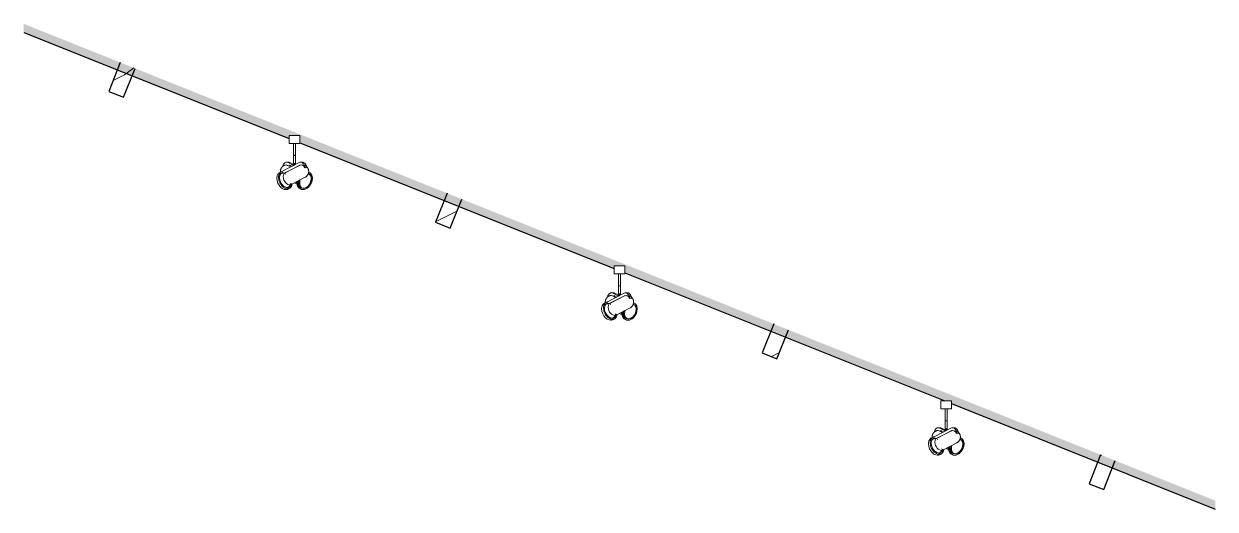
# Model space of a CAD drawing. Header units: millimetres. Extents: x -13140 to 14823, y 100 to 6213.
# Drawn here: x 7108 to 11608, y 4380 to 6213 of the extents above; entities that cross this region are included whole.
import ezdxf

# ---------------------------------------------------------------- set-up
doc = ezdxf.new("R2010")
doc.units = ezdxf.units.MM
for name, color, linetype, lineweight in [('A-GLAZ-CWMG', 51, 'Continuous', 9), ('A-ROOF', 132, 'Continuous', 9), ('A-ROOF-PATT', 132, 'Continuous', 9), ('E-LITE-EQPM', 33, 'Continuous', 9)]:
    doc.layers.add(name, color=color, linetype=linetype, lineweight=lineweight)
pattern_1 = [(216.87, (6065.09, 254), (761.9991, 508.00136), [127, -1143]), (206.565, (6217.49, 177.8), (-254.0006, -253.9997), [283.981, -283.981]), (198.435, (6217.49, 50.8), (-507.9998, -254.0006), [160.644, -642.575])]

# ---------------------------------------------------------------- blocks, each defined once
blk = doc.blocks.new('Rectangular Mullion - Terça-4255527-ELEVAÇÃO 4 COZINHA')
at = {"layer": 'A-GLAZ-CWMG'}
h = blk.add_hatch(dxfattribs=at)
h.set_pattern_fill('FP_16', color=256, style=0, pattern_type=2)
h.set_pattern_definition(pattern_1)
h.paths.add_polyline_path([(6643.8, 4454.2), (6687.5, 4563.5), (6631.8, 4585.8), (6588.1, 4476.4)])
at = {"layer": 'A-GLAZ-CWMG', "lineweight": 25}
for p, q in [((6631.8, 4585.8), (6588.1, 4476.4)), ((6643.8, 4454.2), (6687.5, 4563.5)), ((6588.1, 4476.4), (6643.8, 4454.2))]:
    blk.add_line(p, q, dxfattribs=at)
blk = doc.blocks.new('Rectangular Mullion - Terça-V45-ELEVAÇÃO 4 COZINHA')
at = {"layer": 'A-GLAZ-CWMG'}
h = blk.add_hatch(dxfattribs=at)
h.set_pattern_fill('FP_16', color=256, style=0, pattern_type=2)
h.set_pattern_definition(pattern_1)
h.paths.add_polyline_path([(5409.5, 4947.9), (5453.2, 5057.2), (5397.5, 5079.5), (5353.8, 4970.2), (5377.3, 4960.7)])
at = {"layer": 'A-GLAZ-CWMG', "lineweight": 25}
for p, q in [((5397.5, 5079.5), (5353.8, 4970.2)), ((5409.5, 4947.9), (5453.2, 5057.2)), ((5353.8, 4970.2), (5409.5, 4947.9))]:
    blk.add_line(p, q, dxfattribs=at)
blk = doc.blocks.new('Rectangular Mullion - Terça-V46-ELEVAÇÃO 4 COZINHA')
at = {"layer": 'A-GLAZ-CWMG'}
h = blk.add_hatch(dxfattribs=at)
h.set_pattern_fill('FP_16', color=256, style=0, pattern_type=2)
h.set_pattern_definition(pattern_1)
h.paths.add_polyline_path([(4175.2, 5441.6), (4218.9, 5550.9), (4163.2, 5573.2), (4119.5, 5463.9), (4156.4, 5449.1)])
at = {"layer": 'A-GLAZ-CWMG', "lineweight": 25}
for p, q in [((4163.2, 5573.2), (4119.5, 5463.9)), ((4175.2, 5441.6), (4218.9, 5550.9)), ((4119.5, 5463.9), (4175.2, 5441.6))]:
    blk.add_line(p, q, dxfattribs=at)
blk = doc.blocks.new('Rectangular Mullion - Terça-V47-ELEVAÇÃO 4 COZINHA')
at = {"layer": 'A-GLAZ-CWMG'}
h = blk.add_hatch(dxfattribs=at)
h.set_pattern_fill('FP_16', color=256, style=0, pattern_type=2)
h.set_pattern_definition(pattern_1)
h.paths.add_polyline_path([(2940.9, 5935.3), (2984.6, 6044.6), (2928.9, 6066.9), (2885.2, 5957.6)])
at = {"layer": 'A-GLAZ-CWMG', "lineweight": 25}
for p, q in [((2928.9, 6066.9), (2885.2, 5957.6)), ((2940.9, 5935.3), (2984.6, 6044.6)), ((2885.2, 5957.6), (2940.9, 5935.3))]:
    blk.add_line(p, q, dxfattribs=at)
blk = doc.blocks.new('Blks_Ilum_Trilho com Spot Santin - Branco-4572199-ELEVAÇÃO 4 COZINHA')
at = {"layer": 'E-LITE-EQPM'}
for p, q in [((6028.8, 4788.8), (6028.8, 4758.8)), ((6068.8, 4788.8), (6028.8, 4788.8)), ((6068.8, 4758.8), (6068.8, 4788.8)), ((6028.8, 4758.8), (6068.8, 4758.8)), ((6044.7, 4758.8), (6044.7, 4714.4)), ((6052.8, 4714.4), (6052.8, 4758.8)), ((6066.3, 4686.3), (6000.9, 4652.6)), ((6025.8, 4687.7), (6018.8, 4687.7)), ((6025.8, 4687.7), (6018.8, 4687.7)), ((6045.2, 4675.5), (6024.1, 4686.3)), ((6031.2, 4686.3), (6044.7, 4679.4)), ((6052.8, 4714.4), (6044.7, 4714.4)), ((6044.7, 4713.4), (6044.7, 4683.4)), ((6052.8, 4713.4), (6044.7, 4713.4)), ((6052.8, 4683.4), (6044.7, 4683.4)), ((6044.7, 4682.4), (6044.7, 4677.4)), ((6052.8, 4682.4), (6044.7, 4682.4)), ((6045.7, 4714.4), (6045.7, 4713.4)), ((6045.7, 4683.4), (6045.7, 4682.4)), ((6051.8, 4713.4), (6051.8, 4714.4)), ((6051.8, 4682.4), (6051.8, 4683.4)), ((6052.8, 4683.4), (6052.8, 4713.4)), ((6052.8, 4679.3), (6052.8, 4682.4)), ((6078.8, 4687.7), (6071.7, 4687.7)), ((6078.8, 4687.7), (6071.7, 4687.7)), ((5998.1, 4651.5), (5991.5, 4648.1)), ((5998.1, 4651.5), (5991.5, 4648.1)), ((6001, 4652.3), (6000.9, 4652.6)), ((6000.9, 4652.6), (6001.7, 4652.6)), ((6000.9, 4652.6), (6001, 4652.3)), ((6001.7, 4652.6), (6000.9, 4652.6)), ((6001, 4652.3), (6002.2, 4652.9)), ((6001.6, 4652.6), (6001, 4652.3)), ((6002.2, 4652.9), (6003.4, 4648.2)), ((6003.9, 4673), (6003.4, 4671)), ((6065.8, 4675.1), (6013, 4647.9)), ((6013.5, 4647.8), (6014.9, 4647.5)), ((6015.3, 4643.5), (6014, 4642.8)), ((6015, 4648.7), (6067.8, 4675.9)), ((6022.7, 4675.9), (6034.4, 4669.9)), ((6038.1, 4671.8), (6031.7, 4675.1)), ((6048.8, 4677.4), (6044.7, 4677.4)), ((6044.8, 4676.5), (6045, 4677.1)), ((6088.3, 4666.2), (6086.5, 4673)), ((6093.6, 4673), (6095.3, 4666.2)), ((6102.6, 4643.5), (6101, 4644.1)), ((6103, 4644.2), (6101.3, 4644.8)), ((6106.1, 4648.1), (6102, 4650.2)), ((6106.1, 4648.1), (6102, 4650.2)), ((6032.3, 4607.3), (6033.6, 4607.9)), ((6035.9, 4603.5), (6088.7, 4630.7)), ((6048.8, 4610.1), (6061.7, 4603.5)), ((6023.5, 4585.9), (6030.1, 4589.3)), ((6023.5, 4585.9), (6030.1, 4589.3)), ((6067.4, 4589.3), (6074, 4585.9)), ((6067.4, 4589.3), (6074, 4585.9))]:
    blk.add_line(p, q, dxfattribs=at)
at = {"layer": 'E-LITE-EQPM', "flags": 128}
for points in [[(5994.6, 4644.2), (5996.3, 4644.8), (5998, 4645.4), (5999.7, 4645.8), (6001.4, 4646.2), (6003.1, 4646.4), (6004.7, 4646.5), (6005.6, 4646.6)], [(5994.9, 4643.5), (5996.6, 4644.1), (5998.2, 4644.6), (5999.3, 4644.9)], [(5995.5, 4649.5), (5995.4, 4650.4), (5995.3, 4651.3), (5995.3, 4652.2), (5995.3, 4653.1), (5995.3, 4653.9), (5995.3, 4654.7), (5995.4, 4655.5), (5995.5, 4656.2), (5995.6, 4657), (5995.7, 4657.7), (5995.9, 4658.4), (5996.1, 4659.1), (5996.1, 4659.1)], [(5995.5, 4649.5), (5995.4, 4650.4), (5995.3, 4651.3), (5995.3, 4652.2), (5995.3, 4653.1), (5995.3, 4653.9), (5995.3, 4654.7), (5995.4, 4655.5), (5995.5, 4656.2), (5995.6, 4657), (5995.7, 4657.7), (5995.9, 4658.4), (5996.1, 4659.1), (5996.1, 4659.1)], [(6013.2, 4676.9), (6012.2, 4676.5), (6011.2, 4676.2), (6010.2, 4675.8), (6009.4, 4675.4), (6008.5, 4674.9), (6007.7, 4674.5), (6006.9, 4674), (6006.2, 4673.6), (6005.5, 4673.1), (6004.9, 4672.6), (6004.2, 4672.1), (6003.6, 4671.6), (6003.1, 4671), (6002.6, 4670.5), (6002, 4670), (6001.6, 4669.5), (6001.1, 4668.9), (6000.7, 4668.4), (6000.2, 4667.8), (5999.8, 4667.3), (5999.4, 4666.7), (5999.1, 4666.1), (5998.7, 4665.6), (5998.4, 4665), (5998.1, 4664.4), (5997.8, 4663.8), (5997.5, 4663.2), (5997.2, 4662.6), (5997, 4662), (5996.8, 4661.3), (5996.5, 4660.7), (5996.3, 4660), (5996.1, 4659.4), (5996.1, 4659.1)], [(6003.6, 4671.6), (6003.1, 4671), (6002.6, 4670.5), (6002, 4670), (6001.6, 4669.5), (6001.1, 4668.9), (6000.7, 4668.4), (6000.2, 4667.8), (5999.8, 4667.3), (5999.4, 4666.7), (5999.1, 4666.1), (5998.7, 4665.6), (5998.4, 4665), (5998.1, 4664.4), (5997.8, 4663.8), (5997.5, 4663.2), (5997.2, 4662.6), (5997, 4662), (5996.8, 4661.3), (5996.5, 4660.7), (5996.3, 4660), (5996.1, 4659.4), (5996.1, 4659.1)], [(6031.7, 4675.1), (6030.4, 4675.8), (6029, 4676.3), (6027.6, 4676.8), (6027.3, 4676.9)], [(6045, 4674.5), (6044.9, 4675.2), (6044.9, 4675.8), (6044.9, 4676.4), (6045.1, 4676.8), (6045.2, 4677.2), (6045.4, 4677.6), (6045.6, 4677.8), (6045.8, 4678.1), (6045.9, 4678.2), (6046.1, 4678.4), (6046.2, 4678.5), (6046.3, 4678.6), (6046.4, 4678.7), (6046.5, 4678.8), (6046.6, 4678.8), (6046.7, 4678.9), (6046.8, 4678.9), (6046.9, 4679), (6046.9, 4679), (6047, 4679.1), (6047.1, 4679.1), (6047.1, 4679.1), (6047.2, 4679.1), (6047.2, 4679.2), (6047.3, 4679.2), (6047.3, 4679.2), (6047.4, 4679.2), (6047.4, 4679.2), (6047.5, 4679.3), (6047.5, 4679.3), (6047.5, 4679.3), (6047.6, 4679.3), (6047.6, 4679.3), (6047.7, 4679.3), (6047.7, 4679.3), (6047.7, 4679.4), (6047.8, 4679.4), (6047.8, 4679.4), (6047.8, 4679.4), (6047.9, 4679.4), (6047.9, 4679.4), (6048, 4679.4), (6048, 4679.4), (6048, 4679.4), (6048.1, 4679.4), (6048.1, 4679.4), (6048.2, 4679.5), (6048.2, 4679.5), (6048.2, 4679.5), (6048.3, 4679.5), (6048.3, 4679.5), (6048.4, 4679.5), (6048.4, 4679.5), (6048.5, 4679.5), (6048.5, 4679.5), (6048.6, 4679.5), (6048.7, 4679.5), (6048.7, 4679.5), (6048.8, 4679.5), (6048.9, 4679.5)], [(6044.9, 4675.8), (6044.9, 4676.4), (6045.1, 4676.8), (6045.2, 4677.2)], [(6051.5, 4678.5), (6051.2, 4678.8), (6050.9, 4679), (6050.6, 4679.1), (6050.3, 4679.2), (6050.1, 4679.3), (6049.9, 4679.4), (6049.7, 4679.4), (6049.6, 4679.5), (6049.4, 4679.5), (6049.3, 4679.5), (6049.2, 4679.5), (6049.1, 4679.5), (6049, 4679.5), (6048.9, 4679.5), (6048.9, 4679.5)], [(6065.8, 4675.1), (6067.2, 4675.8), (6068.6, 4676.3), (6070, 4676.8), (6070.2, 4676.9)], [(6084.3, 4676.9), (6085.4, 4676.5), (6086.3, 4676.2), (6087.3, 4675.8), (6088.2, 4675.4), (6089, 4674.9), (6089.8, 4674.5), (6090.6, 4674), (6091.3, 4673.6), (6092, 4673.1), (6092.7, 4672.6), (6093.3, 4672.1), (6093.9, 4671.6), (6094.4, 4671), (6095, 4670.5), (6095.5, 4670), (6096, 4669.5), (6096.4, 4668.9), (6096.9, 4668.4), (6097.3, 4667.8), (6097.7, 4667.3), (6098.1, 4666.7), (6098.4, 4666.1), (6098.8, 4665.6), (6099.1, 4665), (6099.4, 4664.4), (6099.7, 4663.8), (6100, 4663.2), (6100.3, 4662.6), (6100.5, 4662), (6100.8, 4661.3), (6101, 4660.7), (6101.2, 4660), (6101.4, 4659.4), (6101.5, 4659.1)], [(6088.7, 4630.7), (6090, 4631.4), (6091.3, 4632.2), (6092.5, 4633.1), (6093.6, 4634), (6094.7, 4635), (6095.7, 4636), (6096.6, 4637), (6097.4, 4638.1), (6098.2, 4639.2), (6098.8, 4640.3), (6099.4, 4641.4), (6100, 4642.4), (6100.4, 4643.5), (6100.8, 4644.6), (6101.2, 4645.6), (6101.5, 4646.6), (6101.7, 4647.6), (6101.9, 4648.6), (6102, 4649.5), (6102.1, 4650.4), (6102.2, 4651.3), (6102.2, 4652.2), (6102.3, 4653.1), (6102.2, 4653.9), (6102.2, 4654.7), (6102.1, 4655.5), (6102, 4656.2), (6101.9, 4657), (6101.8, 4657.7), (6101.6, 4658.4), (6101.5, 4659.1), (6101.5, 4659.1)], [(6088.7, 4630.7), (6090, 4631.4), (6091.3, 4632.2), (6092.5, 4633.1), (6093.6, 4634), (6094.7, 4635), (6095.7, 4636), (6096.6, 4637), (6097.4, 4638.1), (6098.2, 4639.2), (6098.8, 4640.3), (6099.4, 4641.4), (6100, 4642.4), (6100.4, 4643.5), (6100.8, 4644.6), (6101.2, 4645.6), (6101.5, 4646.6), (6101.7, 4647.6), (6101.9, 4648.6), (6102, 4649.5), (6102.1, 4650.4), (6102.2, 4651.3), (6102.2, 4652.2), (6102.3, 4653.1), (6102.2, 4653.9), (6102.2, 4654.7), (6102.1, 4655.5), (6102, 4656.2), (6101.9, 4657), (6101.8, 4657.7), (6101.6, 4658.4), (6101.5, 4659.1), (6101.5, 4659.1)], [(6093.9, 4671.6), (6094.4, 4671), (6095, 4670.5), (6095.5, 4670), (6096, 4669.5), (6096.4, 4668.9), (6096.9, 4668.4), (6097.3, 4667.8), (6097.7, 4667.3), (6098.1, 4666.7), (6098.4, 4666.1), (6098.8, 4665.6), (6099.1, 4665), (6099.4, 4664.4), (6099.7, 4663.8), (6100, 4663.2), (6100.3, 4662.6), (6100.5, 4662), (6100.8, 4661.3), (6101, 4660.7), (6101.2, 4660), (6101.4, 4659.4), (6101.5, 4659.1)], [(6021.8, 4591.4), (6023.2, 4592.3), (6024.6, 4593.4), (6025.5, 4594.1)], [(6022.1, 4590.7), (6023.6, 4591.6), (6025.1, 4592.7), (6026.4, 4593.8), (6027.7, 4595), (6028.9, 4596.3), (6029.9, 4597.5), (6030.9, 4598.8), (6031.8, 4600.2), (6032.6, 4601.5), (6033.3, 4602.8), (6033.9, 4604.1), (6034.5, 4605.4)], [(6033.1, 4598.5), (6034, 4599.9), (6034.8, 4601.3), (6035.5, 4602.7), (6036.1, 4604.1), (6036.6, 4605.5), (6037.1, 4606.8)], [(6064.4, 4598.5), (6063.5, 4599.9), (6062.7, 4601.3), (6062, 4602.7), (6061.4, 4604.1), (6060.9, 4605.5), (6060.4, 4606.8), (6060.1, 4608.1), (6059.7, 4609.4), (6059.5, 4610.6), (6059.3, 4611.9), (6059.1, 4613), (6059, 4614.2), (6059, 4615.3)], [(6075.4, 4590.7), (6073.9, 4591.6), (6072.5, 4592.7), (6071.1, 4593.8), (6069.8, 4595), (6068.7, 4596.3), (6067.6, 4597.5), (6066.6, 4598.8), (6065.7, 4600.2), (6064.9, 4601.5), (6064.2, 4602.8), (6063.6, 4604.1), (6063, 4605.4), (6062.6, 4606.6), (6062.2, 4607.9), (6061.9, 4609.1), (6061.6, 4610.3), (6061.4, 4611.5), (6061.2, 4612.6), (6061.1, 4613.7), (6061, 4614.8), (6061, 4615.8)], [(6075.8, 4591.4), (6074.3, 4592.3), (6072.9, 4593.4), (6072.1, 4594.1)]]:
    blk.add_lwpolyline(points, dxfattribs=at)
at = {"layer": 'E-LITE-EQPM'}
for centre, major_axis, ratio, start_param, end_param in [((6018.8, 4665.4), (0, 22.3), 0.707107, 5.934119, 7.504916), ((6018.8, 4665.4), (0, 22.3), 0.707107, 6.195919, 6.457718), ((6025.8, 4665.4), (0, 22.3), 0.707107, 5.934119, 6.326153), ((6025.8, 4665.4), (0, 22.3), 0.707107, 6.195919, 6.326153), ((6071.7, 4665.4), (0, 22.3), 0.707107, 5.061455, 6.632251), ((6071.7, 4665.4), (0, 22.3), 0.707107, 6.240218, 6.370452), ((6078.8, 4665.4), (0, 22.3), 0.707107, 5.061455, 6.370452), ((6078.8, 4665.4), (0, 22.3), 0.707107, 6.108652, 6.370452), ((6007.5, 4617), (-16, 31.1), 0.664463, 6.142513, 7.524433), ((6014.1, 4620.4), (-16, 31.1), 0.664463, 6.096985, 7.524433), ((6007.5, 4617), (-16, 31.1), 0.664463, 6.142513, 6.477236), ((6014.1, 4620.4), (-13.7, 26.7), 0.664463, 6.121085, 7.524433), ((6014.1, 4620.4), (-16, 31.1), 0.664463, 6.136314, 6.460877), ((6024.4, 4625.7), (-11.4, 22.2), 0.664463, 6.154995, 7.524433), ((6016.7, 4652.9), (0, 24.5), 0.707107, 5.934119, 6.472948), ((6048.7, 4675.5), (-3.87, 1), 0.241845, 5.790668, 6.90393), ((6073.7, 4652.9), (0, 24.5), 0.707107, 5.28518, 6.632251), ((6093.1, 4661.1), (-3.38, 6.57), 0.664463, 5.209857, 6.697417), ((6090, 4617), (13.4, 26.1), 0.664463, 5.041937, 6.454847), ((6090, 4617), (13.8, 26.8), 0.664463, 5.041937, 6.451692), ((6083.4, 4620.4), (16, 31.1), 0.664463, 6.112524, 6.150939), ((6090, 4617), (16, 31.1), 0.664463, 5.041937, 6.464128), ((6090, 4617), (16, 31.1), 0.664463, 6.089135, 6.370902), ((6007.5, 4617), (-16, 31.1), 0.664463, 1.241248, 3.335643), ((6014.1, 4620.4), (-16, 31.1), 0.664463, 1.241248, 3.906946), ((6014.1, 4620.4), (-13.7, 26.7), 0.664463, 1.241248, 3.126204), ((6024.4, 4625.7), (-11.4, 22.2), 0.664463, 1.241248, 3.126204), ((6014.1, 4620.4), (-16, 31.1), 0.664463, 3.02665, 3.335643), ((6014.1, 4620.4), (-13.7, 26.7), 0.664463, 3.142218, 3.73097), ((6073.1, 4625.7), (11.4, 22.2), 0.664463, 2.465319, 2.789175), ((6083.4, 4620.4), (16, 31.1), 0.664463, 2.070684, 3.256535), ((6090, 4617), (16, 31.1), 0.664463, 1.900345, 5.041937), ((6083.4, 4620.4), (16, 31.1), 0.664463, 2.947542, 3.256535), ((6090, 4617), (13.8, 26.8), 0.664463, 1.900345, 5.041937), ((6090, 4617), (16, 31.1), 0.664463, 1.831805, 1.900345), ((6090, 4617), (13.4, 26.1), 0.664463, 1.900345, 5.041937), ((6090, 4617), (13.8, 26.8), 0.664463, 1.726532, 1.900345), ((6090, 4617), (13.4, 26.1), 0.664463, 1.706537, 1.900345), ((6007.5, 4617), (-16, 31.1), 0.664463, 2.812044, 3.335643), ((6090, 4617), (16, 31.1), 0.664463, 2.947542, 3.471141)]:
    blk.add_ellipse(centre, major_axis=major_axis, ratio=ratio, start_param=start_param, end_param=end_param, dxfattribs=at)
blk.add_open_spline([(6003.4, 4648.2), (6004.8, 4648.1), (6007.4, 4647.7), (6009.9, 4646.6), (6011.1, 4646)], degree=3, knots=[0, 0, 0, 0, 0.3333333, 0.6494817, 0.6494817, 0.6494817, 0.6494817], dxfattribs=at)
blk = doc.blocks.new('Blks_Ilum_Trilho com Spot Santin - Branco-V48-ELEVAÇÃO 4 COZINHA')
at = {"layer": 'E-LITE-EQPM'}
for p, q in [((4794.5, 5298.4), (4794.5, 5268.4)), ((4834.5, 5298.4), (4794.5, 5298.4)), ((4794.5, 5268.4), (4834.5, 5268.4)), ((4810.5, 5268.4), (4810.5, 5224)), ((4818.5, 5224), (4818.5, 5268.4)), ((4834.5, 5268.4), (4834.5, 5298.4)), ((4818.5, 5224), (4810.5, 5224)), ((4810.5, 5223), (4810.5, 5193)), ((4818.5, 5223), (4810.5, 5223)), ((4811.5, 5224), (4811.5, 5223)), ((4817.5, 5223), (4817.5, 5224)), ((4818.5, 5193), (4818.5, 5223)), ((4832, 5195.9), (4766.6, 5162.2)), ((4769.7, 5182.6), (4769.1, 5180.5)), ((4831.5, 5184.7), (4778.7, 5157.5)), ((4780.7, 5158.3), (4833.5, 5185.5)), ((4791.5, 5197.2), (4784.5, 5197.2)), ((4791.5, 5197.2), (4784.5, 5197.2)), ((4788.4, 5185.5), (4800.1, 5179.4)), ((4810.9, 5185), (4789.9, 5195.9)), ((4796.9, 5195.9), (4810.5, 5188.9)), ((4803.8, 5181.4), (4797.4, 5184.7)), ((4818.5, 5193), (4810.5, 5193)), ((4810.5, 5191.9), (4810.5, 5186.9)), ((4818.5, 5191.9), (4810.5, 5191.9)), ((4814.9, 5186.9), (4810.5, 5186.9)), ((4810.5, 5186.1), (4810.7, 5186.7)), ((4811.5, 5193), (4811.5, 5191.9)), ((4817.5, 5191.9), (4817.5, 5193)), ((4818.5, 5188.8), (4818.5, 5191.9)), ((4844.5, 5197.2), (4837.4, 5197.2)), ((4844.5, 5197.2), (4837.4, 5197.2)), ((4854, 5175.7), (4852.2, 5182.6)), ((4859.3, 5182.6), (4861.1, 5175.7)), ((4763.8, 5161.1), (4757.2, 5157.7)), ((4763.8, 5161.1), (4757.2, 5157.7)), ((4766.7, 5161.9), (4766.6, 5162.2)), ((4766.6, 5162.2), (4767.4, 5162.2)), ((4766.6, 5162.2), (4766.7, 5161.9)), ((4767.4, 5162.2), (4766.6, 5162.2)), ((4766.7, 5161.9), (4767.9, 5162.5)), ((4767.3, 5162.2), (4766.7, 5161.9)), ((4767.9, 5162.5), (4769.2, 5157.7)), ((4779.2, 5157.4), (4780.6, 5157)), ((4781, 5153), (4779.7, 5152.4)), ((4801.6, 5113), (4854.4, 5140.2)), ((4868.3, 5153), (4866.7, 5153.7)), ((4868.7, 5153.7), (4867, 5154.4)), ((4871.8, 5157.7), (4867.7, 5159.7)), ((4871.8, 5157.7), (4867.7, 5159.7)), ((4789.2, 5095.4), (4795.9, 5098.8)), ((4789.2, 5095.4), (4795.9, 5098.8)), ((4798, 5116.8), (4799.3, 5117.5)), ((4814.7, 5119.5), (4827.4, 5113)), ((4833.1, 5098.8), (4839.7, 5095.4)), ((4833.1, 5098.8), (4839.7, 5095.4))]:
    blk.add_line(p, q, dxfattribs=at)
at = {"layer": 'E-LITE-EQPM', "flags": 128}
for points in [[(4778.9, 5186.4), (4777.9, 5186.1), (4776.9, 5185.7), (4776, 5185.3), (4775.1, 5184.9), (4774.2, 5184.5), (4773.4, 5184.1), (4772.7, 5183.6), (4771.9, 5183.1), (4771.2, 5182.6), (4770.6, 5182.1), (4770, 5181.6), (4769.4, 5181.1), (4768.8, 5180.6), (4768.3, 5180.1), (4767.8, 5179.5), (4767.3, 5179), (4766.8, 5178.5), (4766.4, 5177.9), (4765.9, 5177.4), (4765.5, 5176.8), (4765.2, 5176.3), (4764.8, 5175.7), (4764.5, 5175.1), (4764.1, 5174.6), (4763.8, 5174), (4763.5, 5173.4), (4763.2, 5172.8), (4763, 5172.2), (4762.7, 5171.5), (4762.5, 5170.9), (4762.2, 5170.3), (4762, 5169.6), (4761.9, 5168.9), (4761.8, 5168.7)], [(4769.4, 5181.1), (4768.8, 5180.6), (4768.3, 5180.1), (4767.8, 5179.5), (4767.3, 5179), (4766.8, 5178.5), (4766.4, 5177.9), (4765.9, 5177.4), (4765.5, 5176.8), (4765.2, 5176.3), (4764.8, 5175.7), (4764.5, 5175.1), (4764.1, 5174.6), (4763.8, 5174), (4763.5, 5173.4), (4763.2, 5172.8), (4763, 5172.2), (4762.7, 5171.5), (4762.5, 5170.9), (4762.2, 5170.3), (4762, 5169.6), (4761.9, 5168.9), (4761.8, 5168.7)], [(4797.4, 5184.7), (4796.1, 5185.3), (4794.7, 5185.9), (4793.3, 5186.4), (4793.1, 5186.4)], [(4810.7, 5184.1), (4810.6, 5184.7), (4810.6, 5185.3), (4810.7, 5185.9), (4810.8, 5186.4), (4811, 5186.8), (4811.1, 5187.1), (4811.3, 5187.4), (4811.5, 5187.6), (4811.6, 5187.8), (4811.8, 5187.9), (4811.9, 5188.1), (4812, 5188.2), (4812.1, 5188.3), (4812.2, 5188.3), (4812.3, 5188.4), (4812.4, 5188.4), (4812.5, 5188.5), (4812.6, 5188.5), (4812.7, 5188.6), (4812.7, 5188.6), (4812.8, 5188.6), (4812.8, 5188.7), (4812.9, 5188.7), (4812.9, 5188.7), (4813, 5188.7), (4813, 5188.8), (4813.1, 5188.8), (4813.1, 5188.8), (4813.2, 5188.8), (4813.2, 5188.8), (4813.3, 5188.9), (4813.3, 5188.9), (4813.3, 5188.9), (4813.4, 5188.9), (4813.4, 5188.9), (4813.5, 5188.9), (4813.5, 5188.9), (4813.5, 5188.9), (4813.6, 5188.9), (4813.6, 5189), (4813.6, 5189), (4813.7, 5189), (4813.7, 5189), (4813.8, 5189), (4813.8, 5189), (4813.8, 5189), (4813.9, 5189), (4813.9, 5189), (4814, 5189), (4814, 5189), (4814.1, 5189), (4814.1, 5189), (4814.2, 5189.1), (4814.2, 5189.1), (4814.3, 5189.1), (4814.3, 5189.1), (4814.4, 5189.1), (4814.4, 5189.1), (4814.5, 5189.1), (4814.6, 5189.1)], [(4810.6, 5185.3), (4810.7, 5185.9), (4810.8, 5186.4), (4811, 5186.8)], [(4817.2, 5188.1), (4816.9, 5188.3), (4816.6, 5188.5), (4816.3, 5188.7), (4816, 5188.8), (4815.8, 5188.9), (4815.6, 5188.9), (4815.5, 5189), (4815.3, 5189), (4815.2, 5189), (4815, 5189), (4814.9, 5189.1), (4814.8, 5189.1), (4814.7, 5189.1), (4814.6, 5189.1), (4814.6, 5189.1)], [(4831.5, 5184.7), (4832.9, 5185.3), (4834.3, 5185.9), (4835.7, 5186.4), (4835.9, 5186.4)], [(4850, 5186.4), (4851.1, 5186.1), (4852.1, 5185.7), (4853, 5185.3), (4853.9, 5184.9), (4854.7, 5184.5), (4855.5, 5184.1), (4856.3, 5183.6), (4857, 5183.1), (4857.7, 5182.6), (4858.4, 5182.1), (4859, 5181.6), (4859.6, 5181.1), (4860.2, 5180.6), (4860.7, 5180.1), (4861.2, 5179.5), (4861.7, 5179), (4862.2, 5178.5), (4862.6, 5177.9), (4863, 5177.4), (4863.4, 5176.8), (4863.8, 5176.3), (4864.2, 5175.7), (4864.5, 5175.1), (4864.8, 5174.6), (4865.2, 5174), (4865.5, 5173.4), (4865.7, 5172.8), (4866, 5172.2), (4866.3, 5171.5), (4866.5, 5170.9), (4866.7, 5170.3), (4866.9, 5169.6), (4867.1, 5168.9), (4867.2, 5168.7)], [(4859.6, 5181.1), (4860.2, 5180.6), (4860.7, 5180.1), (4861.2, 5179.5), (4861.7, 5179), (4862.2, 5178.5), (4862.6, 5177.9), (4863, 5177.4), (4863.4, 5176.8), (4863.8, 5176.3), (4864.2, 5175.7), (4864.5, 5175.1), (4864.8, 5174.6), (4865.2, 5174), (4865.5, 5173.4), (4865.7, 5172.8), (4866, 5172.2), (4866.3, 5171.5), (4866.5, 5170.9), (4866.7, 5170.3), (4866.9, 5169.6), (4867.1, 5168.9), (4867.2, 5168.7)], [(4760.3, 5153.7), (4762, 5154.4), (4763.7, 5154.9), (4765.4, 5155.4), (4767.1, 5155.7), (4768.8, 5156), (4770.4, 5156.1), (4771.3, 5156.1)], [(4760.7, 5153), (4762.3, 5153.7), (4764, 5154.2), (4765, 5154.5)], [(4761.2, 5159.1), (4761.1, 5160), (4761, 5160.9), (4761, 5161.8), (4761, 5162.6), (4761, 5163.4), (4761.1, 5164.2), (4761.1, 5165), (4761.2, 5165.8), (4761.3, 5166.5), (4761.5, 5167.3), (4761.6, 5168), (4761.8, 5168.7), (4761.8, 5168.7)], [(4761.2, 5159.1), (4761.1, 5160), (4761, 5160.9), (4761, 5161.8), (4761, 5162.6), (4761, 5163.4), (4761.1, 5164.2), (4761.1, 5165), (4761.2, 5165.8), (4761.3, 5166.5), (4761.5, 5167.3), (4761.6, 5168), (4761.8, 5168.7), (4761.8, 5168.7)], [(4854.4, 5140.2), (4855.7, 5140.9), (4857, 5141.7), (4858.2, 5142.6), (4859.3, 5143.5), (4860.4, 5144.5), (4861.4, 5145.5), (4862.3, 5146.6), (4863.1, 5147.7), (4863.9, 5148.7), (4864.6, 5149.8), (4865.2, 5150.9), (4865.7, 5152), (4866.1, 5153.1), (4866.5, 5154.1), (4866.9, 5155.2), (4867.2, 5156.2), (4867.4, 5157.2), (4867.6, 5158.1), (4867.7, 5159.1), (4867.9, 5160), (4867.9, 5160.9), (4868, 5161.8), (4868, 5162.6), (4868, 5163.4), (4867.9, 5164.2), (4867.8, 5165), (4867.7, 5165.8), (4867.6, 5166.5), (4867.5, 5167.3), (4867.4, 5168), (4867.2, 5168.7), (4867.2, 5168.7)], [(4854.4, 5140.2), (4855.7, 5140.9), (4857, 5141.7), (4858.2, 5142.6), (4859.3, 5143.5), (4860.4, 5144.5), (4861.4, 5145.5), (4862.3, 5146.6), (4863.1, 5147.7), (4863.9, 5148.7), (4864.6, 5149.8), (4865.2, 5150.9), (4865.7, 5152), (4866.1, 5153.1), (4866.5, 5154.1), (4866.9, 5155.2), (4867.2, 5156.2), (4867.4, 5157.2), (4867.6, 5158.1), (4867.7, 5159.1), (4867.9, 5160), (4867.9, 5160.9), (4868, 5161.8), (4868, 5162.5)], [(4868, 5162.6), (4868, 5163.4), (4867.9, 5164.2), (4867.8, 5165), (4867.7, 5165.8), (4867.6, 5166.5), (4867.5, 5167.3), (4867.4, 5168), (4867.2, 5168.7), (4867.2, 5168.7)], [(4787.5, 5100.9), (4788.9, 5101.9), (4790.3, 5102.9), (4791.2, 5103.6)], [(4787.8, 5100.2), (4789.4, 5101.2), (4790.8, 5102.3), (4792.1, 5103.4), (4793.4, 5104.6), (4794.6, 5105.8), (4795.7, 5107.1), (4796.6, 5108.4), (4797.5, 5109.7), (4798.3, 5111), (4799, 5112.3), (4799.7, 5113.6), (4800.2, 5114.9)], [(4798.8, 5108.1), (4799.7, 5109.5), (4800.5, 5110.9), (4801.2, 5112.3), (4801.8, 5113.6), (4802.4, 5115), (4802.8, 5116.3)], [(4830.1, 5108.1), (4829.2, 5109.5), (4828.4, 5110.9), (4827.7, 5112.3), (4827.1, 5113.6), (4826.6, 5115), (4826.1, 5116.3), (4825.8, 5117.7), (4825.5, 5118.9), (4825.2, 5120.2), (4825, 5121.4), (4824.9, 5122.6), (4824.7, 5123.8), (4824.7, 5124.9)], [(4841.1, 5100.2), (4839.6, 5101.2), (4838.2, 5102.3), (4836.8, 5103.4), (4835.6, 5104.6), (4834.4, 5105.8), (4833.3, 5107.1), (4832.3, 5108.4), (4831.4, 5109.7), (4830.6, 5111), (4829.9, 5112.3), (4829.3, 5113.6), (4828.8, 5114.9), (4828.3, 5116.2), (4827.9, 5117.4), (4827.6, 5118.7), (4827.3, 5119.9), (4827.1, 5121), (4826.9, 5122.2), (4826.8, 5123.3), (4826.7, 5124.3), (4826.7, 5125.4)], [(4841.5, 5100.9), (4840, 5101.9), (4838.6, 5102.9), (4837.8, 5103.6)]]:
    blk.add_lwpolyline(points, dxfattribs=at)
at = {"layer": 'E-LITE-EQPM'}
for centre, major_axis, ratio, start_param, end_param in [((4784.5, 5174.9), (0, 22.3), 0.707107, 5.934119, 7.504916), ((4782.5, 5162.4), (0, 24.5), 0.707107, 5.934119, 6.451519), ((4784.5, 5174.9), (0, 22.3), 0.707107, 6.195919, 6.457718), ((4791.5, 5174.9), (0, 22.3), 0.707107, 5.934119, 6.326153), ((4791.5, 5174.9), (0, 22.3), 0.707107, 6.195919, 6.326153), ((4814.4, 5185.1), (-3.87, 1), 0.241845, 5.790668, 6.837865), ((4837.4, 5174.9), (0, 22.3), 0.707107, 5.061455, 6.632251), ((4839.4, 5162.4), (0, 24.5), 0.707107, 5.28518, 6.632251), ((4837.4, 5174.9), (0, 22.3), 0.707107, 6.240218, 6.370452), ((4844.5, 5174.9), (0, 22.3), 0.707107, 5.061455, 6.370452), ((4844.5, 5174.9), (0, 22.3), 0.707107, 6.108652, 6.370452), ((4858.8, 5170.6), (-3.38, 6.57), 0.664463, 5.209857, 6.697417), ((4773.2, 5126.5), (-16, 31.1), 0.664463, 6.142513, 7.524433), ((4779.8, 5130), (-16, 31.1), 0.664463, 6.096985, 7.524433), ((4773.2, 5126.5), (-16, 31.1), 0.664463, 6.142513, 6.477236), ((4779.8, 5130), (-13.7, 26.7), 0.664463, 6.121085, 7.524433), ((4779.8, 5130), (-16, 31.1), 0.664463, 6.136314, 6.453847), ((4790.1, 5135.3), (-11.4, 22.2), 0.664463, 6.154995, 7.524433), ((4790.1, 5135.3), (-11.4, 22.2), 0.664463, 1.241248, 3.126204), ((4855.8, 5126.5), (13.8, 26.8), 0.664463, 1.726532, 1.900345), ((4855.8, 5126.5), (13.4, 26.1), 0.664463, 1.706537, 1.900345), ((4855.8, 5126.5), (13.4, 26.1), 0.664463, 5.041937, 6.454847), ((4855.8, 5126.5), (13.8, 26.8), 0.664463, 5.041937, 6.451692), ((4849.1, 5130), (16, 31.1), 0.664463, 6.112524, 6.150939), ((4855.8, 5126.5), (16, 31.1), 0.664463, 5.041937, 6.464128), ((4855.8, 5126.5), (16, 31.1), 0.664463, 6.089135, 6.370902), ((4773.2, 5126.5), (-16, 31.1), 0.664463, 1.241248, 3.335643), ((4779.8, 5130), (-16, 31.1), 0.664463, 1.241248, 3.899945), ((4779.8, 5130), (-13.7, 26.7), 0.664463, 1.241248, 3.73097), ((4773.2, 5126.5), (-16, 31.1), 0.664463, 2.812044, 3.335643), ((4779.8, 5130), (-16, 31.1), 0.664463, 3.02665, 3.335643), ((4838.8, 5135.3), (11.4, 22.2), 0.664463, 2.457311, 2.789175), ((4849.1, 5130), (16, 31.1), 0.664463, 2.070684, 3.256535), ((4855.8, 5126.5), (16, 31.1), 0.664463, 1.900345, 5.041937), ((4849.1, 5130), (16, 31.1), 0.664463, 2.947542, 3.256535), ((4855.8, 5126.5), (13.8, 26.8), 0.664463, 1.900345, 5.041937), ((4855.8, 5126.5), (16, 31.1), 0.664463, 1.831805, 1.900345), ((4855.8, 5126.5), (13.4, 26.1), 0.664463, 1.900345, 5.041937), ((4855.8, 5126.5), (16, 31.1), 0.664463, 2.947542, 3.471141)]:
    blk.add_ellipse(centre, major_axis=major_axis, ratio=ratio, start_param=start_param, end_param=end_param, dxfattribs=at)
blk.add_open_spline([(4769.2, 5157.7), (4770.5, 5157.7), (4773.1, 5157.3), (4775.7, 5156.2), (4776.9, 5155.5)], degree=3, knots=[0, 0, 0, 0, 0.3333333, 0.6494817, 0.6494817, 0.6494817, 0.6494817], dxfattribs=at)
blk = doc.blocks.new('Blks_Ilum_Trilho com Spot Santin - Branco-V49-ELEVAÇÃO 4 COZINHA')
at = {"layer": 'E-LITE-EQPM'}
for p, q in [((3567.2, 5791.3), (3567.2, 5761.3)), ((3607.2, 5791.3), (3567.2, 5791.3)), ((3567.2, 5761.3), (3607.2, 5761.3)), ((3583.2, 5761.3), (3583.2, 5716.9)), ((3591.2, 5716.9), (3591.2, 5761.3)), ((3607.2, 5761.3), (3607.2, 5791.3)), ((3591.2, 5716.9), (3583.2, 5716.9)), ((3583.2, 5715.9), (3583.2, 5685.9)), ((3591.2, 5715.9), (3583.2, 5715.9)), ((3584.2, 5716.9), (3584.2, 5715.9)), ((3590.2, 5715.9), (3590.2, 5716.9)), ((3591.2, 5685.9), (3591.2, 5715.9)), ((3604.7, 5688.8), (3539.3, 5655.1)), ((3542.4, 5675.5), (3541.9, 5673.5)), ((3604.2, 5677.6), (3551.4, 5650.4)), ((3553.4, 5651.2), (3606.2, 5678.4)), ((3564.3, 5690.2), (3557.2, 5690.2)), ((3564.3, 5690.2), (3557.2, 5690.2)), ((3561.1, 5678.4), (3572.8, 5672.4)), ((3583.7, 5678), (3562.6, 5688.8)), ((3569.6, 5688.8), (3583.2, 5681.9)), ((3576.6, 5674.3), (3570.1, 5677.6)), ((3591.2, 5685.9), (3583.2, 5685.9)), ((3583.2, 5684.9), (3583.2, 5679.9)), ((3591.2, 5684.9), (3583.2, 5684.9)), ((3587.2, 5679.9), (3583.2, 5679.9)), ((3583.2, 5679), (3583.4, 5679.6)), ((3584.2, 5685.9), (3584.2, 5684.9)), ((3590.2, 5684.9), (3590.2, 5685.9)), ((3591.2, 5681.8), (3591.2, 5684.9)), ((3617.2, 5690.2), (3610.1, 5690.2)), ((3617.2, 5690.2), (3610.1, 5690.2)), ((3626.7, 5668.7), (3624.9, 5675.5)), ((3632, 5675.5), (3633.8, 5668.7)), ((3536.5, 5654), (3529.9, 5650.6)), ((3536.5, 5654), (3529.9, 5650.6)), ((3539.4, 5654.8), (3539.3, 5655.1)), ((3539.3, 5655.1), (3540.2, 5655.1)), ((3539.3, 5655.1), (3539.4, 5654.8)), ((3540.2, 5655.1), (3539.3, 5655.1)), ((3539.4, 5654.8), (3540.6, 5655.4)), ((3540.1, 5655.1), (3539.4, 5654.8)), ((3540.6, 5655.4), (3541.9, 5650.7)), ((3551.9, 5650.3), (3553.3, 5650)), ((3553.7, 5646), (3552.4, 5645.3)), ((3574.3, 5606), (3627.1, 5633.2)), ((3641, 5646), (3639.4, 5646.6)), ((3641.4, 5646.7), (3639.7, 5647.3)), ((3644.5, 5650.6), (3640.5, 5652.7)), ((3644.5, 5650.6), (3640.5, 5652.7)), ((3561.9, 5588.4), (3568.6, 5591.8)), ((3561.9, 5588.4), (3568.6, 5591.8)), ((3570.7, 5609.8), (3572, 5610.4)), ((3587.2, 5612.6), (3600.1, 5606)), ((3605.8, 5591.8), (3612.5, 5588.4)), ((3605.8, 5591.8), (3612.5, 5588.4))]:
    blk.add_line(p, q, dxfattribs=at)
at = {"layer": 'E-LITE-EQPM', "flags": 128}
for points in [[(3551.6, 5679.4), (3550.6, 5679), (3549.6, 5678.7), (3548.7, 5678.3), (3547.8, 5677.9), (3546.9, 5677.4), (3546.1, 5677), (3545.4, 5676.5), (3544.6, 5676.1), (3543.9, 5675.6), (3543.3, 5675.1), (3542.7, 5674.6), (3542.1, 5674.1), (3541.5, 5673.5), (3541, 5673), (3540.5, 5672.5), (3540, 5672), (3539.5, 5671.4), (3539.1, 5670.9), (3538.7, 5670.3), (3538.3, 5669.8), (3537.9, 5669.2), (3537.5, 5668.6), (3537.2, 5668.1), (3536.8, 5667.5), (3536.5, 5666.9), (3536.2, 5666.3), (3535.9, 5665.7), (3535.7, 5665.1), (3535.4, 5664.5), (3535.2, 5663.8), (3535, 5663.2), (3534.8, 5662.5), (3534.6, 5661.9), (3534.5, 5661.6)], [(3542.1, 5674.1), (3541.5, 5673.5), (3541, 5673), (3540.5, 5672.5), (3540, 5672), (3539.5, 5671.4), (3539.1, 5670.9), (3538.7, 5670.3), (3538.3, 5669.8), (3537.9, 5669.2), (3537.5, 5668.6), (3537.2, 5668.1), (3536.8, 5667.5), (3536.5, 5666.9), (3536.2, 5666.3), (3535.9, 5665.7), (3535.7, 5665.1), (3535.4, 5664.5), (3535.2, 5663.8), (3535, 5663.2), (3534.8, 5662.5), (3534.6, 5661.9), (3534.5, 5661.6)], [(3570.1, 5677.6), (3568.8, 5678.3), (3567.4, 5678.8), (3566, 5679.3), (3565.8, 5679.4)], [(3583.4, 5677), (3583.3, 5677.7), (3583.3, 5678.3), (3583.4, 5678.9), (3583.5, 5679.3), (3583.7, 5679.7), (3583.9, 5680.1), (3584, 5680.3), (3584.2, 5680.6), (3584.4, 5680.7), (3584.5, 5680.9), (3584.6, 5681), (3584.7, 5681.1), (3584.9, 5681.2), (3585, 5681.3), (3585.1, 5681.3), (3585.1, 5681.4), (3585.2, 5681.4), (3585.3, 5681.5), (3585.4, 5681.5), (3585.4, 5681.6), (3585.5, 5681.6), (3585.5, 5681.6), (3585.6, 5681.6), (3585.7, 5681.7), (3585.7, 5681.7), (3585.8, 5681.7), (3585.8, 5681.7), (3585.8, 5681.7), (3585.9, 5681.8), (3585.9, 5681.8), (3586, 5681.8), (3586, 5681.8), (3586, 5681.8), (3586.1, 5681.8), (3586.1, 5681.8), (3586.2, 5681.9), (3586.2, 5681.9), (3586.2, 5681.9), (3586.3, 5681.9), (3586.3, 5681.9), (3586.4, 5681.9), (3586.4, 5681.9), (3586.4, 5681.9), (3586.5, 5681.9), (3586.5, 5681.9), (3586.5, 5681.9), (3586.6, 5682), (3586.6, 5682), (3586.7, 5682), (3586.7, 5682), (3586.8, 5682), (3586.8, 5682), (3586.9, 5682), (3586.9, 5682), (3587, 5682), (3587, 5682), (3587.1, 5682), (3587.2, 5682), (3587.2, 5682), (3587.3, 5682)], [(3583.3, 5678.3), (3583.4, 5678.9), (3583.5, 5679.3), (3583.7, 5679.7)], [(3590, 5681), (3589.6, 5681.3), (3589.3, 5681.5), (3589, 5681.6), (3588.8, 5681.7), (3588.5, 5681.8), (3588.3, 5681.9), (3588.2, 5681.9), (3588, 5682), (3587.9, 5682), (3587.7, 5682), (3587.6, 5682), (3587.5, 5682), (3587.4, 5682), (3587.4, 5682), (3587.3, 5682)], [(3604.2, 5677.6), (3605.6, 5678.3), (3607, 5678.8), (3608.4, 5679.3), (3608.6, 5679.4)], [(3622.8, 5679.4), (3623.8, 5679), (3624.8, 5678.7), (3625.7, 5678.3), (3626.6, 5677.9), (3627.5, 5677.4), (3628.3, 5677), (3629, 5676.5), (3629.8, 5676.1), (3630.4, 5675.6), (3631.1, 5675.1), (3631.7, 5674.6), (3632.3, 5674.1), (3632.9, 5673.5), (3633.4, 5673), (3633.9, 5672.5), (3634.4, 5672), (3634.9, 5671.4), (3635.3, 5670.9), (3635.7, 5670.3), (3636.1, 5669.8), (3636.5, 5669.2), (3636.9, 5668.6), (3637.2, 5668.1), (3637.6, 5667.5), (3637.9, 5666.9), (3638.2, 5666.3), (3638.4, 5665.7), (3638.7, 5665.1), (3639, 5664.5), (3639.2, 5663.8), (3639.4, 5663.2), (3639.6, 5662.5), (3639.8, 5661.9), (3639.9, 5661.6)], [(3632.3, 5674.1), (3632.9, 5673.5), (3633.4, 5673), (3633.9, 5672.5), (3634.4, 5672), (3634.9, 5671.4), (3635.3, 5670.9), (3635.7, 5670.3), (3636.1, 5669.8), (3636.5, 5669.2), (3636.9, 5668.6), (3637.2, 5668.1), (3637.6, 5667.5), (3637.9, 5666.9), (3638.2, 5666.3), (3638.4, 5665.7), (3638.7, 5665.1), (3639, 5664.5), (3639.2, 5663.8), (3639.4, 5663.2), (3639.6, 5662.5), (3639.8, 5661.9), (3639.9, 5661.6)], [(3533, 5646.7), (3534.7, 5647.3), (3536.4, 5647.9), (3538.1, 5648.3), (3539.8, 5648.7), (3541.5, 5648.9), (3543.2, 5649), (3544, 5649.1)], [(3533.4, 5646), (3535, 5646.6), (3536.7, 5647.1), (3537.7, 5647.4)], [(3533.9, 5652), (3533.8, 5652.9), (3533.8, 5653.8), (3533.7, 5654.7), (3533.7, 5655.6), (3533.7, 5656.4), (3533.8, 5657.2), (3533.8, 5658), (3533.9, 5658.7), (3534, 5659.5), (3534.2, 5660.2), (3534.3, 5660.9), (3534.5, 5661.6), (3534.5, 5661.6)], [(3533.9, 5652), (3533.8, 5652.9), (3533.8, 5653.8), (3533.7, 5654.7), (3533.7, 5655.6), (3533.7, 5656.4), (3533.8, 5657.2), (3533.8, 5658), (3533.9, 5658.7), (3534, 5659.5), (3534.2, 5660.2), (3534.3, 5660.9), (3534.5, 5661.6), (3534.5, 5661.6)], [(3627.1, 5633.2), (3628.4, 5633.9), (3629.7, 5634.7), (3630.9, 5635.6), (3632, 5636.5), (3633.1, 5637.5), (3634.1, 5638.5), (3635, 5639.5), (3635.8, 5640.6), (3636.6, 5641.7), (3637.3, 5642.8), (3637.9, 5643.9), (3638.4, 5644.9), (3638.9, 5646), (3639.3, 5647.1), (3639.6, 5648.1), (3639.9, 5649.1), (3640.1, 5650.1), (3640.3, 5651.1), (3640.5, 5652), (3640.6, 5652.9), (3640.6, 5653.8), (3640.7, 5654.7), (3640.7, 5655.6), (3640.7, 5656.4), (3640.6, 5657.2), (3640.5, 5658), (3640.5, 5658.7), (3640.3, 5659.5), (3640.2, 5660.2), (3640.1, 5660.9), (3639.9, 5661.6), (3639.9, 5661.6)], [(3627.1, 5633.2), (3628.4, 5633.9), (3629.7, 5634.7), (3630.9, 5635.6), (3632, 5636.5), (3633.1, 5637.5), (3634.1, 5638.5), (3635, 5639.5), (3635.5, 5640.2)], [(3635.8, 5640.6), (3636.6, 5641.7), (3637.3, 5642.8), (3637.9, 5643.9), (3638.4, 5644.9), (3638.9, 5646), (3639.3, 5647.1), (3639.6, 5648.1), (3639.9, 5649.1), (3640.1, 5650.1), (3640.3, 5651.1), (3640.5, 5652), (3640.6, 5652.9), (3640.6, 5653.8), (3640.7, 5654.7), (3640.7, 5655.6), (3640.7, 5656.4), (3640.6, 5657.2), (3640.5, 5658), (3640.5, 5658.7), (3640.3, 5659.5), (3640.2, 5660.2), (3640.1, 5660.9), (3639.9, 5661.6), (3639.9, 5661.6)], [(3560.2, 5593.9), (3561.7, 5594.8), (3563.1, 5595.9), (3563.9, 5596.6)], [(3560.5, 5593.2), (3562.1, 5594.1), (3563.5, 5595.2), (3564.9, 5596.3), (3566.1, 5597.5), (3567.3, 5598.8), (3568.4, 5600), (3569.4, 5601.3), (3570.2, 5602.7), (3571, 5604), (3571.7, 5605.3), (3572.4, 5606.6), (3572.9, 5607.9)], [(3571.6, 5601), (3572.4, 5602.4), (3573.2, 5603.8), (3573.9, 5605.2), (3574.5, 5606.6), (3575.1, 5608), (3575.5, 5609.3)], [(3602.8, 5601), (3601.9, 5602.4), (3601.2, 5603.8), (3600.5, 5605.2), (3599.8, 5606.6), (3599.3, 5608), (3598.9, 5609.3), (3598.5, 5610.6), (3598.2, 5611.9), (3597.9, 5613.1), (3597.7, 5614.4), (3597.6, 5615.5), (3597.5, 5616.7), (3597.4, 5617.8)], [(3613.8, 5593.2), (3612.3, 5594.1), (3610.9, 5595.2), (3609.5, 5596.3), (3608.3, 5597.5), (3607.1, 5598.8), (3606, 5600), (3605, 5601.3), (3604.1, 5602.7), (3603.3, 5604), (3602.6, 5605.3), (3602, 5606.6), (3601.5, 5607.9), (3601, 5609.1), (3600.6, 5610.4), (3600.3, 5611.6), (3600, 5612.8), (3599.8, 5614), (3599.6, 5615.1), (3599.5, 5616.2), (3599.4, 5617.3), (3599.4, 5618.3)], [(3614.2, 5593.9), (3612.7, 5594.8), (3611.3, 5595.9), (3610.5, 5596.6)]]:
    blk.add_lwpolyline(points, dxfattribs=at)
at = {"layer": 'E-LITE-EQPM'}
for centre, major_axis, ratio, start_param, end_param in [((3557.2, 5667.9), (0, 22.3), 0.707107, 5.934119, 7.504916), ((3555.2, 5655.4), (0, 24.5), 0.707107, 5.934119, 6.472948), ((3557.2, 5667.9), (0, 22.3), 0.707107, 6.195919, 6.457718), ((3564.3, 5667.9), (0, 22.3), 0.707107, 5.934119, 6.326153), ((3564.3, 5667.9), (0, 22.3), 0.707107, 6.195919, 6.326153), ((3587.1, 5678), (-3.87, 1), 0.241845, 5.790668, 7.001639), ((3610.1, 5667.9), (0, 22.3), 0.707107, 5.061455, 6.632251), ((3612.1, 5655.4), (0, 24.5), 0.707107, 5.28518, 6.632251), ((3610.1, 5667.9), (0, 22.3), 0.707107, 6.240218, 6.370452), ((3617.2, 5667.9), (0, 22.3), 0.707107, 5.061455, 6.370452), ((3617.2, 5667.9), (0, 22.3), 0.707107, 6.108652, 6.370452), ((3631.6, 5663.6), (-3.38, 6.57), 0.664463, 5.209857, 6.697417), ((3545.9, 5619.5), (-16, 31.1), 0.664463, 6.142513, 7.524433), ((3552.6, 5622.9), (-16, 31.1), 0.664463, 6.096985, 7.524433), ((3545.9, 5619.5), (-16, 31.1), 0.664463, 6.142513, 6.477236), ((3552.6, 5622.9), (-13.7, 26.7), 0.664463, 6.121085, 7.524433), ((3552.6, 5622.9), (-16, 31.1), 0.664463, 6.136314, 6.453847), ((3562.9, 5628.2), (-11.4, 22.2), 0.664463, 6.154995, 7.524433), ((3562.9, 5628.2), (-11.4, 22.2), 0.664463, 1.241248, 3.126204), ((3628.5, 5619.5), (13.4, 26.1), 0.664463, 5.984415, 6.454847), ((3628.5, 5619.5), (13.8, 26.8), 0.664463, 5.041937, 6.451692), ((3621.8, 5622.9), (16, 31.1), 0.664463, 6.112524, 6.150939), ((3628.5, 5619.5), (16, 31.1), 0.664463, 5.041937, 6.464128), ((3628.5, 5619.5), (16, 31.1), 0.664463, 6.089135, 6.370902), ((3628.5, 5619.5), (13.4, 26.1), 0.664463, 5.041937, 5.952176), ((3545.9, 5619.5), (-16, 31.1), 0.664463, 1.241248, 3.335643), ((3552.6, 5622.9), (-16, 31.1), 0.664463, 1.241248, 3.906946), ((3552.6, 5622.9), (-13.7, 26.7), 0.664463, 1.241248, 3.126204), ((3545.9, 5619.5), (-16, 31.1), 0.664463, 2.812044, 3.335643), ((3552.6, 5622.9), (-16, 31.1), 0.664463, 3.02665, 3.335643), ((3552.6, 5622.9), (-13.7, 26.7), 0.664463, 3.156964, 3.73097), ((3611.5, 5628.2), (11.4, 22.2), 0.664463, 2.457311, 2.789175), ((3621.8, 5622.9), (16, 31.1), 0.664463, 2.070684, 3.256535), ((3628.5, 5619.5), (16, 31.1), 0.664463, 1.900345, 5.041937), ((3621.8, 5622.9), (16, 31.1), 0.664463, 2.947542, 3.256535), ((3628.5, 5619.5), (13.8, 26.8), 0.664463, 1.900345, 5.041937), ((3628.5, 5619.5), (16, 31.1), 0.664463, 1.831805, 1.900345), ((3628.5, 5619.5), (13.4, 26.1), 0.664463, 1.900345, 5.041937), ((3628.5, 5619.5), (13.8, 26.8), 0.664463, 1.726532, 1.900345), ((3628.5, 5619.5), (13.4, 26.1), 0.664463, 1.706537, 1.900345), ((3628.5, 5619.5), (16, 31.1), 0.664463, 2.947542, 3.471141)]:
    blk.add_ellipse(centre, major_axis=major_axis, ratio=ratio, start_param=start_param, end_param=end_param, dxfattribs=at)
blk.add_open_spline([(3541.9, 5650.7), (3543.2, 5650.6), (3545.8, 5650.2), (3548.4, 5649.1), (3549.6, 5648.5)], degree=3, knots=[0, 0, 0, 0, 0.3333333, 0.6494817, 0.6494817, 0.6494817, 0.6494817], dxfattribs=at)

msp = doc.modelspace()

# ---------------------------------------------------------------- hatches: boundary and pattern name
at = {"layer": 'A-ROOF-PATT'}
msp.add_hatch(color=256, dxfattribs=at).paths.add_polyline_path([(11608.011, 4380.337), (11608.011, 4412.648), (7108.011, 6212.647), (7108.011, 6180.337), (8110.585, 5779.307), (8110.585, 5791.307), (8150.585, 5791.307), (8150.585, 5763.307), (9337.873, 5288.392), (9337.873, 5298.363), (9377.873, 5298.363), (9377.873, 5272.392), (10586.835, 4788.807), (10612.156, 4788.807), (10612.156, 4778.678), (11527.234, 4412.648)])

# ---------------------------------------------------------------- linework, layer by layer
at = {"layer": 'A-ROOF', "lineweight": 25}
for p, q in [((7108.011, 6180.337), (8110.585, 5779.307)), ((8150.585, 5763.307), (9337.873, 5288.392)), ((9377.873, 5272.392), (10586.835, 4788.807)), ((10612.156, 4778.678), (11608.011, 4380.337))]:
    msp.add_line(p, q, dxfattribs=at)

# ---------------------------------------------------------------- block references
at = {"layer": 'A-GLAZ-CWMG'}
for name in ['Rectangular Mullion - Terça-V47-ELEVAÇÃO 4 COZINHA', 'Rectangular Mullion - Terça-V46-ELEVAÇÃO 4 COZINHA', 'Rectangular Mullion - Terça-V45-ELEVAÇÃO 4 COZINHA', 'Rectangular Mullion - Terça-4255527-ELEVAÇÃO 4 COZINHA']:
    msp.add_blockref(name, (4543.391, 0), dxfattribs=at)
at = {"layer": 'E-LITE-EQPM'}
for name in ['Blks_Ilum_Trilho com Spot Santin - Branco-V49-ELEVAÇÃO 4 COZINHA', 'Blks_Ilum_Trilho com Spot Santin - Branco-V48-ELEVAÇÃO 4 COZINHA', 'Blks_Ilum_Trilho com Spot Santin - Branco-4572199-ELEVAÇÃO 4 COZINHA']:
    msp.add_blockref(name, (4543.391, 0), dxfattribs=at)

doc.saveas('drawing.dxf')
